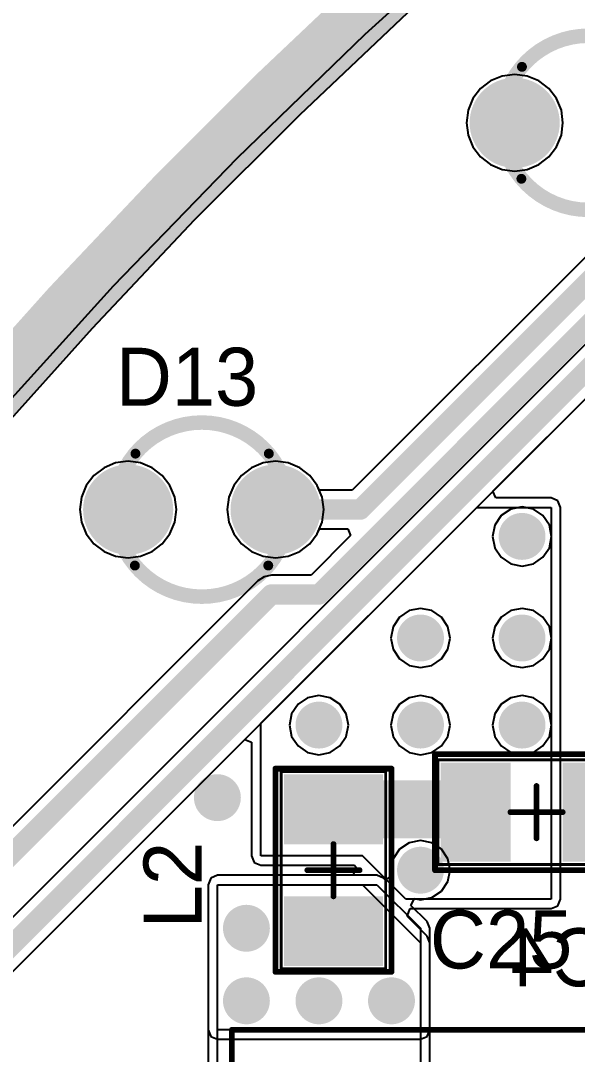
# Model space of a CAD drawing. Header units: millimetres. Extents: x 118 to 288, y 159 to 220.
# Drawn here: x 133.11 to 142.7, y 176.1 to 193.91 of the extents above; entities that cross this region are included whole.
import ezdxf

# ---------------------------------------------------------------- set-up
doc = ezdxf.new("R2010")
doc.units = ezdxf.units.MM
for name, color, linetype in [('BottomLayer', 5, 'Continuous'), ('BottomOverlay', 54, 'Continuous'), ('BottomPaste', 16, 'Continuous'), ('BottomSolder', 6, 'Continuous'), ('InternalPlane1', 76, 'Continuous'), ('InternalPlane2', 16, 'Continuous'), ('KeepOutLayer', 6, 'Continuous'), ('Mechanical1', 6, 'Continuous'), ('Mechanical13', 56, 'Continuous'), ('Mechanical15', 56, 'Continuous'), ('MultiLayer', 9, 'Continuous'), ('PadHoleLayer', 156, 'Continuous'), ('TopLayer', 1, 'Continuous'), ('TopOverlay', 2, 'Continuous'), ('TopPaste', 8, 'Continuous'), ('TopSolder', 216, 'Continuous'), ('ViaHoleLayer', 16, 'Continuous')]:
    doc.layers.add(name, color=color, linetype=linetype)

# ---------------------------------------------------------------- blocks, each defined once
blk = doc.blocks.new('0805__13')
at = {"layer": 'Mechanical15'}
for points, const_width in [([(-0.9, -1.7), (-0.9, 1.7)], 0.05), ([(-0.9, 1.7), (0.9, 1.7)], 0.05), ([(0.9, -1.7), (0.9, 1.7)], 0.05), ([(0, -0.45), (0, 0.45)], 0.1), ([(-0.45, 0), (0.45, 0)], 0.1), ([(-0.9, -1.7), (0.9, -1.7)], 0.05)]:
    blk.add_lwpolyline(points, dxfattribs=dict(at, const_width=const_width))
for points, const_width in [([(-0.913, 1.7, 1), (-0.888, 1.7, 1)], 0.025), ([(-0.913, 1.7, 1), (-0.888, 1.7, 1)], 0.025), ([(0.888, 1.7, 1), (0.913, 1.7, 1)], 0.025), ([(0.888, 1.7, 1), (0.913, 1.7, 1)], 0.025), ([(-0.025, 0.45, 1), (0.025, 0.45, 1)], 0.05), ([(-0.475, 0, 1), (-0.425, 0, 1)], 0.05), ([(0.425, 0, 1), (0.475, 0, 1)], 0.05), ([(-0.025, -0.45, 1), (0.025, -0.45, 1)], 0.05), ([(-0.913, -1.7, 1), (-0.888, -1.7, 1)], 0.025), ([(-0.913, -1.7, 1), (-0.888, -1.7, 1)], 0.025), ([(0.888, -1.7, 1), (0.913, -1.7, 1)], 0.025), ([(0.888, -1.7, 1), (0.913, -1.7, 1)], 0.025)]:
    blk.add_lwpolyline(points, format="xyb", close=True, dxfattribs=dict(at, const_width=const_width))
at = {"layer": 'TopLayer'}
for points in [[(0.75, 1.55), (-0.75, 1.55), (0.75, 0.55), (-0.75, 0.55)], [(0.75, -0.55), (-0.75, -0.55), (0.75, -1.55), (-0.75, -1.55)]]:
    blk.add_solid(points, dxfattribs=at)
at = {"layer": 'TopOverlay', "const_width": 0.1}
for points in [[(-1, 1.75), (1, 1.75)], [(-1, -1.75), (-1, 1.75)], [(1, -1.75), (1, 1.75)], [(-1, -1.75), (1, -1.75)]]:
    blk.add_lwpolyline(points, dxfattribs=at)
at = {"layer": 'TopOverlay', "const_width": 0.05}
for points in [[(-1.025, 1.75, 1), (-0.975, 1.75, 1)], [(-1.025, 1.75, 1), (-0.975, 1.75, 1)], [(0.975, 1.75, 1), (1.025, 1.75, 1)], [(0.975, 1.75, 1), (1.025, 1.75, 1)], [(-1.025, -1.75, 1), (-0.975, -1.75, 1)], [(-1.025, -1.75, 1), (-0.975, -1.75, 1)], [(0.975, -1.75, 1), (1.025, -1.75, 1)], [(0.975, -1.75, 1), (1.025, -1.75, 1)]]:
    blk.add_lwpolyline(points, format="xyb", close=True, dxfattribs=at)
at = {"layer": 'TopPaste'}
for points in [[(0.75, 1.55), (-0.75, 1.55), (0.75, 0.55), (-0.75, 0.55)], [(0.75, -0.55), (-0.75, -0.55), (0.75, -1.55), (-0.75, -1.55)]]:
    blk.add_solid(points, dxfattribs=at)
at = {"layer": 'TopSolder'}
for points in [[(0.852, 1.652), (-0.852, 1.652), (0.852, 0.448), (-0.852, 0.448)], [(0.852, -0.448), (-0.852, -0.448), (0.852, -1.652), (-0.852, -1.652)]]:
    blk.add_solid(points, dxfattribs=at)
blk = doc.blocks.new('0805__14')
at = {"layer": 'Mechanical15'}
for points, const_width in [([(-0.9, -1.7), (-0.9, 1.7)], 0.05), ([(0.9, 1.7), (-0.9, 1.7)], 0.05), ([(0.9, -1.7), (0.9, 1.7)], 0.05), ([(0, -0.45), (0, 0.45)], 0.1), ([(0.45, 0), (-0.45, 0)], 0.1), ([(0.9, -1.7), (-0.9, -1.7)], 0.05)]:
    blk.add_lwpolyline(points, dxfattribs=dict(at, const_width=const_width))
for points, const_width in [([(-0.913, 1.7, 1), (-0.888, 1.7, 1)], 0.025), ([(-0.913, 1.7, 1), (-0.888, 1.7, 1)], 0.025), ([(0.888, 1.7, 1), (0.913, 1.7, 1)], 0.025), ([(0.888, 1.7, 1), (0.913, 1.7, 1)], 0.025), ([(-0.025, 0.45, 1), (0.025, 0.45, 1)], 0.05), ([(-0.475, 0, 1), (-0.425, 0, 1)], 0.05), ([(0.425, 0, 1), (0.475, 0, 1)], 0.05), ([(-0.025, -0.45, 1), (0.025, -0.45, 1)], 0.05), ([(-0.913, -1.7, 1), (-0.888, -1.7, 1)], 0.025), ([(-0.913, -1.7, 1), (-0.888, -1.7, 1)], 0.025), ([(0.888, -1.7, 1), (0.913, -1.7, 1)], 0.025), ([(0.888, -1.7, 1), (0.913, -1.7, 1)], 0.025)]:
    blk.add_lwpolyline(points, format="xyb", close=True, dxfattribs=dict(at, const_width=const_width))
at = {"layer": 'TopLayer'}
for points in [[(0.75, 1.55), (-0.75, 1.55), (0.75, 0.55), (-0.75, 0.55)], [(0.75, -0.55), (-0.75, -0.55), (0.75, -1.55), (-0.75, -1.55)]]:
    blk.add_solid(points, dxfattribs=at)
at = {"layer": 'TopOverlay', "const_width": 0.1}
for points in [[(1, 1.75), (-1, 1.75)], [(-1, -1.75), (-1, 1.75)], [(1, -1.75), (1, 1.75)], [(1, -1.75), (-1, -1.75)]]:
    blk.add_lwpolyline(points, dxfattribs=at)
at = {"layer": 'TopOverlay', "const_width": 0.05}
for points in [[(-1.025, 1.75, 1), (-0.975, 1.75, 1)], [(-1.025, 1.75, 1), (-0.975, 1.75, 1)], [(0.975, 1.75, 1), (1.025, 1.75, 1)], [(0.975, 1.75, 1), (1.025, 1.75, 1)], [(-1.025, -1.75, 1), (-0.975, -1.75, 1)], [(-1.025, -1.75, 1), (-0.975, -1.75, 1)], [(0.975, -1.75, 1), (1.025, -1.75, 1)], [(0.975, -1.75, 1), (1.025, -1.75, 1)]]:
    blk.add_lwpolyline(points, format="xyb", close=True, dxfattribs=at)
at = {"layer": 'TopPaste'}
for points in [[(0.75, 1.55), (-0.75, 1.55), (0.75, 0.55), (-0.75, 0.55)], [(0.75, -0.55), (-0.75, -0.55), (0.75, -1.55), (-0.75, -1.55)]]:
    blk.add_solid(points, dxfattribs=at)
at = {"layer": 'TopSolder'}
for points in [[(0.852, 1.652), (-0.852, 1.652), (0.852, 0.448), (-0.852, 0.448)], [(0.852, -0.448), (-0.852, -0.448), (0.852, -1.652), (-0.852, -1.652)]]:
    blk.add_solid(points, dxfattribs=at)
blk = doc.blocks.new('2917_B_19')
at = {"layer": 'BottomLayer'}
for points in [[(-4.605, -1.275), (-1.835, -1.275), (-4.605, 1.275), (-1.835, 1.275)], [(4.605, 1.275), (1.835, 1.275), (4.605, -1.275), (1.835, -1.275)]]:
    blk.add_solid(points, dxfattribs=at)
at = {"layer": 'BottomOverlay', "const_width": 0.1}
for points in [[(-4.75, 2.25), (4.75, 2.25)], [(-4.75, -2.25), (-4.75, 2.25)], [(4.75, -2.25), (4.75, 2.25)], [(-4.75, -2.25), (4.75, -2.25)]]:
    blk.add_lwpolyline(points, dxfattribs=at)
at = {"layer": 'BottomOverlay', "const_width": 0.05}
for points in [[(-4.775, 2.25, 1), (-4.725, 2.25, 1)], [(-4.775, 2.25, 1), (-4.725, 2.25, 1)], [(4.725, 2.25, 1), (4.775, 2.25, 1)], [(4.725, 2.25, 1), (4.775, 2.25, 1)], [(-4.775, -2.25, 1), (-4.725, -2.25, 1)], [(-4.775, -2.25, 1), (-4.725, -2.25, 1)], [(4.725, -2.25, 1), (4.775, -2.25, 1)], [(4.725, -2.25, 1), (4.775, -2.25, 1)]]:
    blk.add_lwpolyline(points, format="xyb", close=True, dxfattribs=at)
at = {"layer": 'BottomPaste'}
for points in [[(-4.605, -1.275), (-1.835, -1.275), (-4.605, 1.275), (-1.835, 1.275)], [(4.605, 1.275), (1.835, 1.275), (4.605, -1.275), (1.835, -1.275)]]:
    blk.add_solid(points, dxfattribs=at)
at = {"layer": 'BottomSolder'}
for points in [[(-4.707, -1.377), (-1.733, -1.377), (-4.707, 1.377), (-1.733, 1.377)], [(4.707, 1.377), (1.733, 1.377), (4.707, -1.377), (1.733, -1.377)]]:
    blk.add_solid(points, dxfattribs=at)
at = {"layer": 'Mechanical15'}
for points, const_width in [([(-4.75, -2.25), (-4.75, 2.25)], 0.05), ([(-4.75, 2.25), (4.75, 2.25)], 0.05), ([(4.75, -2.25), (4.75, 2.25)], 0.05), ([(0, -0.55), (0, 0.55)], 0.1), ([(-0.55, 0), (0.55, 0)], 0.1), ([(-4.75, -2.25), (4.75, -2.25)], 0.05)]:
    blk.add_lwpolyline(points, dxfattribs=dict(at, const_width=const_width))
for points, const_width in [([(-4.762, 2.25, 1), (-4.738, 2.25, 1)], 0.025), ([(-4.762, 2.25, 1), (-4.738, 2.25, 1)], 0.025), ([(4.738, 2.25, 1), (4.762, 2.25, 1)], 0.025), ([(4.738, 2.25, 1), (4.762, 2.25, 1)], 0.025), ([(-0.025, 0.55, 1), (0.025, 0.55, 1)], 0.05), ([(-0.575, 0, 1), (-0.525, 0, 1)], 0.05), ([(0.525, 0, 1), (0.575, 0, 1)], 0.05), ([(-0.025, -0.55, 1), (0.025, -0.55, 1)], 0.05), ([(-4.762, -2.25, 1), (-4.738, -2.25, 1)], 0.025), ([(-4.762, -2.25, 1), (-4.738, -2.25, 1)], 0.025), ([(4.738, -2.25, 1), (4.762, -2.25, 1)], 0.025), ([(4.738, -2.25, 1), (4.762, -2.25, 1)], 0.025)]:
    blk.add_lwpolyline(points, format="xyb", close=True, dxfattribs=dict(at, const_width=const_width))
blk = doc.blocks.new('LED3MM_BLUE_47')
at = {"layer": 'BottomLayer', "const_width": 0.675}
for points in [[(-1.607, 0, 1), (-0.933, 0, 1)], [(0.933, 0, 1), (1.607, 0, 1)]]:
    blk.add_lwpolyline(points, format="xyb", close=True, dxfattribs=at)
at = {"layer": 'BottomSolder', "const_width": 0.777}
for points in [[(-1.658, 0, 1), (-0.882, 0, 1)], [(0.882, 0, 1), (1.658, 0, 1)]]:
    blk.add_lwpolyline(points, format="xyb", close=True, dxfattribs=at)
at = {"layer": 'InternalPlane1', "const_width": 0.754}
for points in [[(-1.647, 0, 1), (-0.893, 0, 1)], [(0.893, 0, 1), (1.647, 0, 1)]]:
    blk.add_lwpolyline(points, format="xyb", close=True, dxfattribs=at)
at = {"layer": 'InternalPlane2', "const_width": 0.754}
blk.add_lwpolyline([(0.893, 0, 1), (1.647, 0, 1)], format="xyb", close=True, dxfattribs=at)
at = {"layer": 'MultiLayer', "const_width": 0.675}
for points in [[(-1.607, 0, 1), (-0.933, 0, 1)], [(0.933, 0, 1), (1.607, 0, 1)]]:
    blk.add_lwpolyline(points, format="xyb", close=True, dxfattribs=at)
at = {"layer": 'PadHoleLayer', "const_width": 0.5}
for points in [[(-1.52, 0, 1), (-1.02, 0, 1)], [(1.02, 0, 1), (1.52, 0, 1)]]:
    blk.add_lwpolyline(points, format="xyb", close=True, dxfattribs=at)
at = {"layer": 'TopLayer', "const_width": 0.675}
for points in [[(-1.607, 0, 1), (-0.933, 0, 1)], [(0.933, 0, 1), (1.607, 0, 1)]]:
    blk.add_lwpolyline(points, format="xyb", close=True, dxfattribs=at)
at = {"layer": 'TopOverlay', "const_width": 0.17}
for points in [[(-1.144, 0.964, -0.466308), (1.154, 0.964)], [(1.144, -0.964, -0.466308), (-1.154, -0.964)]]:
    blk.add_lwpolyline(points, format="xyb", dxfattribs=at)
at = {"layer": 'TopOverlay', "const_width": 0.085}
for points in [[(-1.187, 0.964, 1), (-1.102, 0.964, 1)], [(1.112, 0.964, 1), (1.197, 0.964, 1)], [(-1.197, -0.964, 1), (-1.112, -0.964, 1)], [(1.102, -0.964, 1), (1.187, -0.964, 1)]]:
    blk.add_lwpolyline(points, format="xyb", close=True, dxfattribs=at)
at = {"layer": 'TopSolder', "const_width": 0.777}
for points in [[(-1.658, 0, 1), (-0.882, 0, 1)], [(0.882, 0, 1), (1.658, 0, 1)]]:
    blk.add_lwpolyline(points, format="xyb", close=True, dxfattribs=at)
blk = doc.blocks.new('LED3MM_BLUE_48')
at = {"layer": 'BottomLayer', "const_width": 0.675}
for points in [[(-1.607, 0, 1), (-0.933, 0, 1)], [(0.933, 0, 1), (1.607, 0, 1)]]:
    blk.add_lwpolyline(points, format="xyb", close=True, dxfattribs=at)
at = {"layer": 'BottomSolder', "const_width": 0.777}
for points in [[(-1.658, 0, 1), (-0.882, 0, 1)], [(0.882, 0, 1), (1.658, 0, 1)]]:
    blk.add_lwpolyline(points, format="xyb", close=True, dxfattribs=at)
at = {"layer": 'InternalPlane1', "const_width": 0.754}
for points in [[(-1.647, 0, 1), (-0.893, 0, 1)], [(0.893, 0, 1), (1.647, 0, 1)]]:
    blk.add_lwpolyline(points, format="xyb", close=True, dxfattribs=at)
at = {"layer": 'InternalPlane2', "const_width": 0.754}
blk.add_lwpolyline([(0.893, 0, 1), (1.647, 0, 1)], format="xyb", close=True, dxfattribs=at)
at = {"layer": 'MultiLayer', "const_width": 0.675}
for points in [[(-1.607, 0, 1), (-0.933, 0, 1)], [(0.933, 0, 1), (1.607, 0, 1)]]:
    blk.add_lwpolyline(points, format="xyb", close=True, dxfattribs=at)
at = {"layer": 'PadHoleLayer', "const_width": 0.5}
for points in [[(-1.52, 0, 1), (-1.02, 0, 1)], [(1.02, 0, 1), (1.52, 0, 1)]]:
    blk.add_lwpolyline(points, format="xyb", close=True, dxfattribs=at)
at = {"layer": 'TopLayer', "const_width": 0.675}
for points in [[(-1.607, 0, 1), (-0.933, 0, 1)], [(0.933, 0, 1), (1.607, 0, 1)]]:
    blk.add_lwpolyline(points, format="xyb", close=True, dxfattribs=at)
at = {"layer": 'TopOverlay', "const_width": 0.17}
for points in [[(-1.144, 0.964, -0.466308), (1.154, 0.964)], [(1.144, -0.964, -0.466308), (-1.154, -0.964)]]:
    blk.add_lwpolyline(points, format="xyb", dxfattribs=at)
at = {"layer": 'TopOverlay', "const_width": 0.085}
for points in [[(-1.187, 0.964, 1), (-1.102, 0.964, 1)], [(1.112, 0.964, 1), (1.197, 0.964, 1)], [(-1.197, -0.964, 1), (-1.112, -0.964, 1)], [(1.102, -0.964, 1), (1.187, -0.964, 1)]]:
    blk.add_lwpolyline(points, format="xyb", close=True, dxfattribs=at)
at = {"layer": 'TopSolder', "const_width": 0.777}
for points in [[(-1.658, 0, 1), (-0.882, 0, 1)], [(0.882, 0, 1), (1.658, 0, 1)]]:
    blk.add_lwpolyline(points, format="xyb", close=True, dxfattribs=at)

msp = doc.modelspace()

# ---------------------------------------------------------------- linework, layer by layer
at = {"layer": 'BottomLayer'}
for p, q in [((131.841, 176.398), (154.137, 198.694)), ((151.646, 197.14), (132.512, 178.006)), ((139.045, 193.676), (141.318, 195.735)), ((136.841, 191.543), (139.045, 193.676)), ((141.207, 192.871), (141.035, 192.739)), ((141.408, 192.954), (141.207, 192.871)), ((141.623, 192.983), (141.408, 192.954)), ((141.838, 192.954), (141.623, 192.983)), ((142.039, 192.871), (141.838, 192.954)), ((142.211, 192.739), (142.039, 192.871)), ((141.035, 192.739), (140.902, 192.566)), ((142.344, 192.566), (142.211, 192.739)), ((140.902, 192.566), (140.819, 192.366)), ((142.427, 192.366), (142.344, 192.566)), ((140.819, 192.366), (140.791, 192.15)), ((142.455, 192.15), (142.427, 192.366)), ((140.791, 192.15), (140.819, 191.935)), ((142.427, 191.935), (142.455, 192.15)), ((140.819, 191.935), (140.902, 191.734)), ((142.344, 191.734), (142.427, 191.935)), ((140.902, 191.734), (141.035, 191.562)), ((142.211, 191.562), (142.344, 191.734)), ((134.708, 189.339), (136.841, 191.543)), ((141.035, 191.562), (141.207, 191.43)), ((141.207, 191.43), (141.408, 191.347)), ((141.838, 191.347), (142.039, 191.43)), ((142.039, 191.43), (142.211, 191.562)), ((141.408, 191.347), (141.623, 191.318)), ((141.623, 191.318), (141.838, 191.347)), ((132.649, 187.066), (134.708, 189.339)), ((134.746, 186.291), (134.546, 186.208)), ((134.962, 186.319), (134.746, 186.291)), ((135.177, 186.291), (134.962, 186.319)), ((135.378, 186.208), (135.177, 186.291)), ((137.286, 186.291), (137.086, 186.208)), ((137.502, 186.319), (137.286, 186.291)), ((137.717, 186.291), (137.502, 186.319)), ((137.918, 186.208), (137.717, 186.291)), ((134.373, 186.076), (134.241, 185.903)), ((134.546, 186.208), (134.373, 186.076)), ((135.55, 186.076), (135.378, 186.208)), ((135.682, 185.903), (135.55, 186.076)), ((136.913, 186.076), (136.781, 185.903)), ((137.086, 186.208), (136.913, 186.076)), ((138.09, 186.076), (137.918, 186.208)), ((138.222, 185.903), (138.09, 186.076)), ((134.241, 185.903), (134.158, 185.703)), ((135.766, 185.703), (135.682, 185.903)), ((136.781, 185.903), (136.698, 185.703)), ((138.306, 185.703), (138.222, 185.903)), ((134.158, 185.703), (134.13, 185.487)), ((135.794, 185.487), (135.766, 185.703)), ((136.698, 185.703), (136.67, 185.487)), ((138.334, 185.487), (138.306, 185.703)), ((134.13, 185.487), (134.158, 185.272)), ((135.766, 185.272), (135.794, 185.487)), ((136.67, 185.487), (136.698, 185.272)), ((138.306, 185.272), (138.334, 185.487)), ((141.39, 185.385), (141.279, 185.22)), ((141.555, 185.496), (141.39, 185.385)), ((141.75, 185.535), (141.555, 185.496)), ((141.945, 185.496), (141.75, 185.535)), ((142.11, 185.385), (141.945, 185.496)), ((142.221, 185.22), (142.11, 185.385)), ((134.158, 185.272), (134.241, 185.071)), ((135.682, 185.071), (135.766, 185.272)), ((136.698, 185.272), (136.781, 185.071)), ((138.222, 185.071), (138.306, 185.272)), ((141.279, 185.22), (141.24, 185.025)), ((142.26, 185.025), (142.221, 185.22)), ((134.241, 185.071), (134.373, 184.899)), ((135.55, 184.899), (135.682, 185.071)), ((136.781, 185.071), (136.913, 184.899)), ((138.09, 184.899), (138.222, 185.071)), ((141.24, 185.025), (141.279, 184.83)), ((142.221, 184.83), (142.26, 185.025)), ((134.373, 184.899), (134.546, 184.767)), ((135.378, 184.767), (135.55, 184.899)), ((136.913, 184.899), (137.086, 184.767)), ((137.918, 184.767), (138.09, 184.899)), ((141.279, 184.83), (141.39, 184.665)), ((142.11, 184.665), (142.221, 184.83)), ((134.546, 184.767), (134.746, 184.683)), ((134.746, 184.683), (134.962, 184.655)), ((134.962, 184.655), (135.177, 184.683)), ((135.177, 184.683), (135.378, 184.767)), ((137.086, 184.767), (137.286, 184.683)), ((137.286, 184.683), (137.502, 184.655)), ((137.502, 184.655), (137.717, 184.683)), ((137.717, 184.683), (137.918, 184.767)), ((141.39, 184.665), (141.555, 184.554)), ((141.945, 184.554), (142.11, 184.665)), ((141.555, 184.554), (141.75, 184.515)), ((141.75, 184.515), (141.945, 184.554)), ((140, 183.785), (139.805, 183.746)), ((140.195, 183.746), (140, 183.785)), ((141.75, 183.785), (141.555, 183.746)), ((141.945, 183.746), (141.75, 183.785)), ((139.64, 183.635), (139.529, 183.47)), ((139.805, 183.746), (139.64, 183.635)), ((140.36, 183.635), (140.195, 183.746)), ((140.471, 183.47), (140.36, 183.635)), ((141.39, 183.635), (141.279, 183.47)), ((141.555, 183.746), (141.39, 183.635)), ((142.11, 183.635), (141.945, 183.746)), ((142.221, 183.47), (142.11, 183.635)), ((139.529, 183.47), (139.49, 183.275)), ((140.51, 183.275), (140.471, 183.47)), ((141.279, 183.47), (141.24, 183.275)), ((142.26, 183.275), (142.221, 183.47)), ((139.49, 183.275), (139.529, 183.08)), ((140.471, 183.08), (140.51, 183.275)), ((141.24, 183.275), (141.279, 183.08)), ((142.221, 183.08), (142.26, 183.275)), ((139.529, 183.08), (139.64, 182.915)), ((140.36, 182.915), (140.471, 183.08)), ((141.279, 183.08), (141.39, 182.915)), ((142.11, 182.915), (142.221, 183.08)), ((139.64, 182.915), (139.805, 182.804)), ((140.195, 182.804), (140.36, 182.915)), ((141.39, 182.915), (141.555, 182.804)), ((141.945, 182.804), (142.11, 182.915)), ((139.805, 182.804), (140, 182.765)), ((140, 182.765), (140.195, 182.804)), ((141.555, 182.804), (141.75, 182.765)), ((141.75, 182.765), (141.945, 182.804)), ((138.055, 182.246), (137.89, 182.135)), ((138.25, 182.285), (138.055, 182.246)), ((138.445, 182.246), (138.25, 182.285)), ((138.61, 182.135), (138.445, 182.246)), ((139.805, 182.246), (139.64, 182.135)), ((140, 182.285), (139.805, 182.246)), ((140.195, 182.246), (140, 182.285)), ((140.36, 182.135), (140.195, 182.246)), ((141.555, 182.246), (141.39, 182.135)), ((141.75, 182.285), (141.555, 182.246)), ((141.945, 182.246), (141.75, 182.285)), ((142.11, 182.135), (141.945, 182.246)), ((137.89, 182.135), (137.779, 181.97)), ((138.721, 181.97), (138.61, 182.135)), ((139.64, 182.135), (139.529, 181.97)), ((140.471, 181.97), (140.36, 182.135)), ((141.39, 182.135), (141.279, 181.97)), ((142.221, 181.97), (142.11, 182.135)), ((137.779, 181.97), (137.74, 181.775)), ((138.76, 181.775), (138.721, 181.97)), ((139.529, 181.97), (139.49, 181.775)), ((140.51, 181.775), (140.471, 181.97)), ((141.279, 181.97), (141.24, 181.775)), ((142.26, 181.775), (142.221, 181.97)), ((137.74, 181.775), (137.779, 181.58)), ((138.721, 181.58), (138.76, 181.775)), ((139.49, 181.775), (139.529, 181.58)), ((140.471, 181.58), (140.51, 181.775)), ((141.24, 181.775), (141.279, 181.58)), ((142.221, 181.58), (142.26, 181.775)), ((137.779, 181.58), (137.89, 181.415)), ((138.61, 181.415), (138.721, 181.58)), ((139.529, 181.58), (139.64, 181.415)), ((140.36, 181.415), (140.471, 181.58)), ((141.279, 181.58), (141.39, 181.415)), ((142.11, 181.415), (142.221, 181.58)), ((137.89, 181.415), (138.055, 181.304)), ((138.055, 181.304), (138.25, 181.265)), ((138.25, 181.265), (138.445, 181.304)), ((138.445, 181.304), (138.61, 181.415)), ((139.64, 181.415), (139.805, 181.304)), ((139.805, 181.304), (140, 181.265)), ((140, 181.265), (140.195, 181.304)), ((140.195, 181.304), (140.36, 181.415)), ((141.39, 181.415), (141.555, 181.304)), ((141.555, 181.304), (141.75, 181.265)), ((141.75, 181.265), (141.945, 181.304)), ((141.945, 181.304), (142.11, 181.415)), ((139.805, 179.746), (139.64, 179.635)), ((140, 179.785), (139.805, 179.746)), ((140.195, 179.746), (140, 179.785)), ((140.36, 179.635), (140.195, 179.746)), ((139.64, 179.635), (139.529, 179.47)), ((140.471, 179.47), (140.36, 179.635)), ((139.529, 179.47), (139.49, 179.275)), ((140.51, 179.275), (140.471, 179.47)), ((136.385, 179.14), (136.338, 179.025)), ((136.5, 179.187), (136.385, 179.14)), ((139.25, 179.187), (136.5, 179.187)), ((139.365, 179.14), (139.25, 179.187)), ((139.393, 179.111), (139.365, 179.14)), ((139.51, 179.174), (139.393, 179.111)), ((139.49, 179.275), (139.51, 179.174)), ((140.471, 179.08), (140.51, 179.275)), ((136.338, 179.025), (136.338, 173.025)), ((136.5, 173.025), (136.5, 179.025)), ((136.5, 179.025), (139.25, 179.025)), ((139.25, 179.025), (140, 178.275)), ((140.36, 178.915), (140.471, 179.08)), ((139.836, 178.668), (139.899, 178.785)), ((139.899, 178.785), (140, 178.765)), ((140, 178.765), (140.195, 178.804)), ((140.195, 178.804), (140.36, 178.915)), ((140.115, 178.39), (139.836, 178.668)), ((140, 178.275), (140, 173.025)), ((140.162, 178.275), (140.115, 178.39)), ((140.162, 173.025), (140.162, 178.275))]:
    msp.add_line(p, q, dxfattribs=at)
at = {"layer": 'BottomLayer', "const_width": 0.35}
msp.add_lwpolyline([(131.51, 176.535), (154, 199.025)], dxfattribs=at)
for points in [[(141.575, 185.025, 1), (141.925, 185.025, 1)], [(139.825, 183.275, 1), (140.175, 183.275, 1)], [(141.575, 183.275, 1), (141.925, 183.275, 1)], [(138.075, 181.775, 1), (138.425, 181.775, 1)], [(139.825, 181.775, 1), (140.175, 181.775, 1)], [(141.575, 181.775, 1), (141.925, 181.775, 1)], [(136.325, 180.525, 1), (136.675, 180.525, 1)], [(139.825, 179.275, 1), (140.175, 179.275, 1)], [(136.825, 178.275, 1), (137.175, 178.275, 1)], [(136.825, 177.025, 1), (137.175, 177.025, 1)], [(138.075, 177.025, 1), (138.425, 177.025, 1)], [(139.325, 177.025, 1), (139.675, 177.025, 1)]]:
    msp.add_lwpolyline(points, format="xyb", close=True, dxfattribs=at)
at = {"layer": 'InternalPlane1'}
for p, q in [((137.92, 192.289), (139.782, 194.051)), ((136.108, 190.477), (137.92, 192.289)), ((134.345, 188.615), (136.108, 190.477)), ((132.634, 186.706), (134.345, 188.615))]:
    msp.add_line(p, q, dxfattribs=at)
at = {"layer": 'InternalPlane1', "const_width": 1.016}
for points in [[(137.564, 192.655), (139.436, 194.427)], [(135.742, 190.833), (137.564, 192.655)], [(133.97, 188.961), (135.742, 190.833)], [(132.25, 187.041), (133.97, 188.961)]]:
    msp.add_lwpolyline(points, dxfattribs=at)
at = {"layer": 'InternalPlane1'}
for points, const_width in [([(137.31, 192.655, 1), (137.818, 192.655, 1)], 0.508), ([(137.31, 192.655, 1), (137.818, 192.655, 1)], 0.508), ([(135.488, 190.833, 1), (135.996, 190.833, 1)], 0.508), ([(135.488, 190.833, 1), (135.996, 190.833, 1)], 0.508), ([(133.716, 188.961, 1), (134.224, 188.961, 1)], 0.508), ([(133.716, 188.961, 1), (134.224, 188.961, 1)], 0.508), ([(141.548, 185.025, 1), (141.952, 185.025, 1)], 0.404), ([(139.798, 183.275, 1), (140.202, 183.275, 1)], 0.404), ([(141.548, 183.275, 1), (141.952, 183.275, 1)], 0.404), ([(138.048, 181.775, 1), (138.452, 181.775, 1)], 0.404), ([(139.798, 181.775, 1), (140.202, 181.775, 1)], 0.404), ([(141.548, 181.775, 1), (141.952, 181.775, 1)], 0.404), ([(139.798, 179.275, 1), (140.202, 179.275, 1)], 0.404), ([(136.798, 178.275, 1), (137.202, 178.275, 1)], 0.404), ([(136.798, 177.025, 1), (137.202, 177.025, 1)], 0.404), ([(138.048, 177.025, 1), (138.452, 177.025, 1)], 0.404), ([(139.298, 177.025, 1), (139.702, 177.025, 1)], 0.404)]:
    msp.add_lwpolyline(points, format="xyb", close=True, dxfattribs=dict(at, const_width=const_width))
at = {"layer": 'InternalPlane2'}
for p, q in [((137.92, 192.289), (139.782, 194.051)), ((136.108, 190.477), (137.92, 192.289)), ((134.345, 188.615), (136.108, 190.477)), ((132.634, 186.706), (134.345, 188.615))]:
    msp.add_line(p, q, dxfattribs=at)
at = {"layer": 'InternalPlane2', "const_width": 1.016}
for points in [[(137.564, 192.655), (139.436, 194.427)], [(135.742, 190.833), (137.564, 192.655)], [(133.97, 188.961), (135.742, 190.833)], [(132.25, 187.041), (133.97, 188.961)]]:
    msp.add_lwpolyline(points, dxfattribs=at)
at = {"layer": 'InternalPlane2'}
for points, const_width in [([(137.31, 192.655, 1), (137.818, 192.655, 1)], 0.508), ([(137.31, 192.655, 1), (137.818, 192.655, 1)], 0.508), ([(135.488, 190.833, 1), (135.996, 190.833, 1)], 0.508), ([(135.488, 190.833, 1), (135.996, 190.833, 1)], 0.508), ([(133.716, 188.961, 1), (134.224, 188.961, 1)], 0.508), ([(133.716, 188.961, 1), (134.224, 188.961, 1)], 0.508), ([(136.298, 180.525, 1), (136.702, 180.525, 1)], 0.404), ([(136.798, 178.275, 1), (137.202, 178.275, 1)], 0.404), ([(136.798, 177.025, 1), (137.202, 177.025, 1)], 0.404), ([(138.048, 177.025, 1), (138.452, 177.025, 1)], 0.404), ([(139.298, 177.025, 1), (139.702, 177.025, 1)], 0.404)]:
    msp.add_lwpolyline(points, format="xyb", close=True, dxfattribs=dict(at, const_width=const_width))
at = {"layer": 'KeepOutLayer', "const_width": 0.25}
msp.add_lwpolyline([(118.739, 166.703, -0.137957), (152.71, 204.613)], format="xyb", dxfattribs=at)
at = {"layer": 'Mechanical1'}
for points, const_width in [([(144.393, 192.15, 1), (141.393, 192.15, 1)], 0.25), ([(141.331, 192.15, 1), (141.456, 192.15, 1)], 0.125), ([(137.732, 185.487, 1), (134.732, 185.487, 1)], 0.25), ([(134.669, 185.487, 1), (134.794, 185.487, 1)], 0.125), ([(137.669, 185.487, 1), (137.794, 185.487, 1)], 0.125)]:
    msp.add_lwpolyline(points, format="xyb", close=True, dxfattribs=dict(at, const_width=const_width))
at = {"layer": 'Mechanical13', "const_width": 0.25}
msp.add_lwpolyline([(118.739, 166.703, -0.137957), (152.71, 204.613)], format="xyb", dxfattribs=at)
at = {"layer": 'MultiLayer', "const_width": 0.35}
for points in [[(141.575, 185.025, 1), (141.925, 185.025, 1)], [(139.825, 183.275, 1), (140.175, 183.275, 1)], [(141.575, 183.275, 1), (141.925, 183.275, 1)], [(138.075, 181.775, 1), (138.425, 181.775, 1)], [(139.825, 181.775, 1), (140.175, 181.775, 1)], [(141.575, 181.775, 1), (141.925, 181.775, 1)], [(136.325, 180.525, 1), (136.675, 180.525, 1)], [(139.825, 179.275, 1), (140.175, 179.275, 1)], [(136.825, 178.275, 1), (137.175, 178.275, 1)], [(136.825, 177.025, 1), (137.175, 177.025, 1)], [(138.075, 177.025, 1), (138.425, 177.025, 1)], [(139.325, 177.025, 1), (139.675, 177.025, 1)]]:
    msp.add_lwpolyline(points, format="xyb", close=True, dxfattribs=at)
at = {"layer": 'TopLayer'}
for p, q in [((139.045, 193.676), (141.318, 195.735)), ((141.248, 185.805), (149.387, 193.944)), ((136.841, 191.543), (139.045, 193.676)), ((141.207, 192.871), (141.035, 192.739)), ((141.408, 192.954), (141.207, 192.871)), ((141.623, 192.983), (141.408, 192.954)), ((141.838, 192.954), (141.623, 192.983)), ((142.039, 192.871), (141.838, 192.954)), ((142.211, 192.739), (142.039, 192.871)), ((141.035, 192.739), (140.902, 192.566)), ((142.344, 192.566), (142.211, 192.739)), ((140.902, 192.566), (140.819, 192.366)), ((142.427, 192.366), (142.344, 192.566)), ((140.819, 192.366), (140.791, 192.15)), ((142.455, 192.15), (142.427, 192.366)), ((140.791, 192.15), (140.819, 191.935)), ((142.427, 191.935), (142.455, 192.15)), ((140.819, 191.935), (140.902, 191.734)), ((142.344, 191.734), (142.427, 191.935)), ((140.902, 191.734), (141.035, 191.562)), ((142.211, 191.562), (142.344, 191.734)), ((134.708, 189.339), (136.841, 191.543)), ((141.035, 191.562), (141.207, 191.43)), ((141.207, 191.43), (141.408, 191.347)), ((141.838, 191.347), (142.039, 191.43)), ((142.039, 191.43), (142.211, 191.562)), ((141.408, 191.347), (141.623, 191.318)), ((141.623, 191.318), (141.838, 191.347)), ((144.216, 191.21), (138.825, 185.819)), ((132.649, 187.066), (134.708, 189.339)), ((134.746, 186.291), (134.546, 186.208)), ((134.962, 186.319), (134.746, 186.291)), ((135.177, 186.291), (134.962, 186.319)), ((135.378, 186.208), (135.177, 186.291)), ((137.286, 186.291), (137.086, 186.208)), ((137.502, 186.319), (137.286, 186.291)), ((137.717, 186.291), (137.502, 186.319)), ((137.918, 186.208), (137.717, 186.291)), ((134.373, 186.076), (134.241, 185.903)), ((134.546, 186.208), (134.373, 186.076)), ((135.55, 186.076), (135.378, 186.208)), ((135.682, 185.903), (135.55, 186.076)), ((136.913, 186.076), (136.781, 185.903)), ((137.086, 186.208), (136.913, 186.076)), ((138.09, 186.076), (137.918, 186.208)), ((138.222, 185.903), (138.09, 186.076)), ((134.241, 185.903), (134.158, 185.703)), ((135.766, 185.703), (135.682, 185.903)), ((136.781, 185.903), (136.698, 185.703)), ((138.258, 185.819), (138.222, 185.903)), ((138.825, 185.819), (138.258, 185.819)), ((141.297, 185.687), (141.248, 185.805)), ((134.158, 185.703), (134.13, 185.487)), ((135.794, 185.487), (135.766, 185.703)), ((136.698, 185.703), (136.67, 185.487)), ((142.25, 185.687), (141.297, 185.687)), ((142.365, 185.64), (142.25, 185.687)), ((142.412, 185.525), (142.365, 185.64)), ((134.13, 185.487), (134.158, 185.272)), ((135.766, 185.272), (135.794, 185.487)), ((136.67, 185.487), (136.698, 185.272)), ((137.25, 181.806), (140.969, 185.525)), ((140.969, 185.525), (142.25, 185.525)), ((142.25, 185.525), (142.25, 178.775)), ((142.412, 178.775), (142.412, 185.525)), ((134.158, 185.272), (134.241, 185.071)), ((135.682, 185.071), (135.766, 185.272)), ((136.698, 185.272), (136.781, 185.071)), ((134.241, 185.071), (134.373, 184.899)), ((135.55, 184.899), (135.682, 185.071)), ((136.781, 185.071), (136.913, 184.899)), ((138.09, 184.899), (138.222, 185.071)), ((138.795, 185.038), (138.113, 184.356)), ((138.222, 185.071), (138.258, 185.156)), ((138.258, 185.156), (138.746, 185.156)), ((138.746, 185.156), (138.795, 185.038)), ((134.373, 184.899), (134.546, 184.767)), ((135.378, 184.767), (135.55, 184.899)), ((136.913, 184.899), (137.086, 184.767)), ((137.918, 184.767), (138.09, 184.899)), ((134.546, 184.767), (134.746, 184.683)), ((134.746, 184.683), (134.962, 184.655)), ((134.962, 184.655), (135.177, 184.683)), ((135.177, 184.683), (135.378, 184.767)), ((137.086, 184.767), (137.286, 184.683)), ((137.286, 184.683), (137.502, 184.655)), ((137.502, 184.655), (137.717, 184.683)), ((137.717, 184.683), (137.918, 184.767)), ((137.303, 184.331), (137.196, 184.259)), ((137.43, 184.356), (137.303, 184.331)), ((138.113, 184.356), (137.43, 184.356)), ((137.196, 184.259), (131.873, 178.937)), ((137.25, 179.525), (137.25, 181.806)), ((126.774, 171.33), (136.97, 181.527)), ((136.97, 181.527), (137.088, 181.478)), ((137.088, 181.478), (137.088, 179.525)), ((137.088, 179.525), (137.135, 179.41)), ((139, 179.525), (137.25, 179.525)), ((139.75, 178.775), (139, 179.525)), ((137.135, 179.41), (137.25, 179.363)), ((137.25, 179.363), (138.864, 179.363)), ((138.899, 179.314), (138.835, 179.187)), ((138.864, 179.363), (138.899, 179.314)), ((136.385, 179.14), (136.338, 179.025)), ((136.5, 179.187), (136.385, 179.14)), ((138.835, 179.187), (136.5, 179.187)), ((136.338, 179.025), (136.338, 176.525)), ((136.5, 176.525), (136.5, 179.025)), ((136.5, 179.025), (139, 179.025)), ((139, 179.025), (140, 178.025)), ((142.25, 178.775), (139.75, 178.775)), ((142.365, 178.66), (142.412, 178.775)), ((139.769, 178.486), (139.822, 178.613)), ((139.822, 178.613), (142.25, 178.613)), ((142.25, 178.613), (142.365, 178.66)), ((140.115, 178.14), (139.769, 178.486)), ((140.162, 178.025), (140.115, 178.14)), ((140, 178.025), (140, 176.525)), ((140.162, 176.525), (140.162, 178.025)), ((136.338, 176.525), (136.385, 176.41)), ((140, 176.525), (136.5, 176.525)), ((140.115, 176.41), (140.162, 176.525)), ((136.385, 176.41), (136.5, 176.363)), ((136.5, 176.363), (140, 176.363)), ((140, 176.363), (140.115, 176.41))]:
    msp.add_line(p, q, dxfattribs=at)
for points, const_width in [([(138.962, 185.487), (148.75, 195.275)], 0.35), ([(138.25, 184.025), (149, 194.775)], 0.35), ([(126.443, 171.468), (149.25, 194.275)], 0.35), ([(137.502, 185.487), (138.962, 185.487)], 0.35), ([(131.573, 178.168), (137.43, 184.025)], 0.35), ([(137.43, 184.025), (138.25, 184.025)], 0.35), ([(138.5, 180.325), (140.9, 180.325)], 1)]:
    msp.add_lwpolyline(points, dxfattribs=dict(at, const_width=const_width))
for points, const_width in [([(137.414, 185.487, 1), (137.589, 185.487, 1)], 0.175), ([(138.875, 185.487, 1), (139.05, 185.487, 1)], 0.175), ([(138.875, 185.487, 1), (139.05, 185.487, 1)], 0.175), ([(141.575, 185.025, 1), (141.925, 185.025, 1)], 0.35), ([(137.343, 184.025, 1), (137.518, 184.025, 1)], 0.175), ([(137.343, 184.025, 1), (137.518, 184.025, 1)], 0.175), ([(138.162, 184.025, 1), (138.338, 184.025, 1)], 0.175), ([(138.162, 184.025, 1), (138.338, 184.025, 1)], 0.175), ([(139.825, 183.275, 1), (140.175, 183.275, 1)], 0.35), ([(141.575, 183.275, 1), (141.925, 183.275, 1)], 0.35), ([(138.075, 181.775, 1), (138.425, 181.775, 1)], 0.35), ([(139.825, 181.775, 1), (140.175, 181.775, 1)], 0.35), ([(141.575, 181.775, 1), (141.925, 181.775, 1)], 0.35), ([(136.325, 180.525, 1), (136.675, 180.525, 1)], 0.35), ([(138.25, 180.325, 1), (138.75, 180.325, 1)], 0.5), ([(140.65, 180.325, 1), (141.15, 180.325, 1)], 0.5), ([(139.825, 179.275, 1), (140.175, 179.275, 1)], 0.35), ([(136.825, 178.275, 1), (137.175, 178.275, 1)], 0.35), ([(136.825, 177.025, 1), (137.175, 177.025, 1)], 0.35), ([(138.075, 177.025, 1), (138.425, 177.025, 1)], 0.35), ([(139.325, 177.025, 1), (139.675, 177.025, 1)], 0.35)]:
    msp.add_lwpolyline(points, format="xyb", close=True, dxfattribs=dict(at, const_width=const_width))
at = {"layer": 'ViaHoleLayer', "const_width": 0.15}
for points in [[(141.675, 185.025, 1), (141.825, 185.025, 1)], [(139.925, 183.275, 1), (140.075, 183.275, 1)], [(141.675, 183.275, 1), (141.825, 183.275, 1)], [(138.175, 181.775, 1), (138.325, 181.775, 1)], [(139.925, 181.775, 1), (140.075, 181.775, 1)], [(141.675, 181.775, 1), (141.825, 181.775, 1)], [(136.425, 180.525, 1), (136.575, 180.525, 1)], [(139.925, 179.275, 1), (140.075, 179.275, 1)], [(136.925, 178.275, 1), (137.075, 178.275, 1)], [(136.925, 177.025, 1), (137.075, 177.025, 1)], [(138.175, 177.025, 1), (138.325, 177.025, 1)], [(139.425, 177.025, 1), (139.575, 177.025, 1)]]:
    msp.add_lwpolyline(points, format="xyb", close=True, dxfattribs=at)

# ---------------------------------------------------------------- block references
for name, p, rotation in [('LED3MM_BLUE_48', (142.893, 192.15), 360), ('LED3MM_BLUE_47', (136.232, 185.487), 360), ('0805__14', (142, 180.275), 270), ('0805__13', (138.5, 179.275), 360), ('2917_B_19', (141.5, 174.275), 360)]:
    msp.add_blockref(name, p, dxfattribs=dict(rotation=rotation))

# ---------------------------------------------------------------- texts
at = {"layer": 'BottomOverlay', "text_generation_flag": 2}
msp.add_text('C4', height=1, dxfattribs=at).set_placement((143.25, 177.275))
at = {"layer": 'TopOverlay'}
for s, p in [('D13', (134.75, 187.275)), ('C25', (140.162, 177.582))]:
    msp.add_text(s, height=1, dxfattribs=at).set_placement(p)
msp.add_text('L2', height=1, rotation=90, dxfattribs=at).set_placement((136.227, 178.275))

doc.saveas('drawing.dxf')
